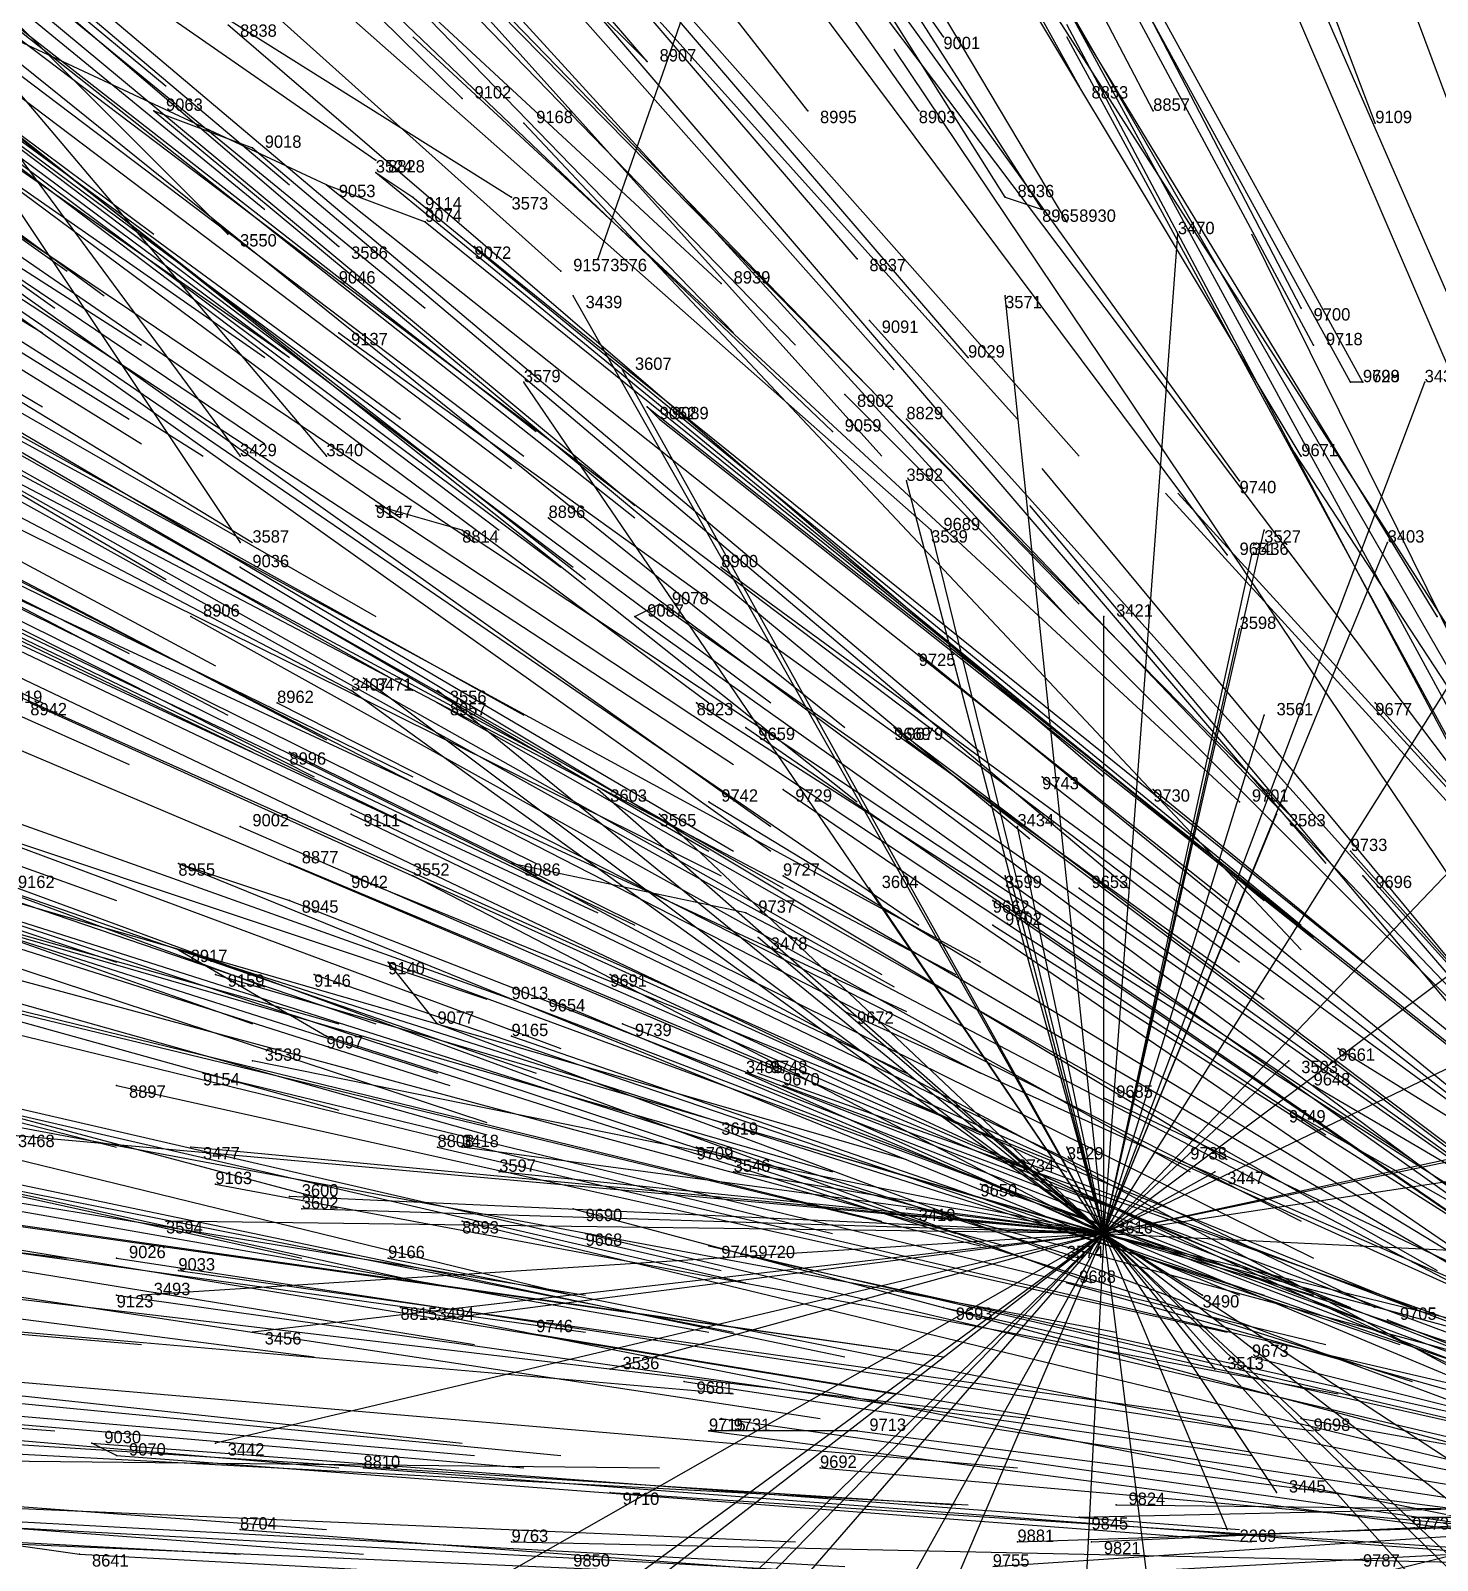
# Model space of a CAD drawing. Extents: x -0.5 to 0.59, y -0.5 to 0.59.
# Drawn here: x -0.155 to -0.041, y -0.0005 to 0.1235 of the extents above; entities that cross this region are included whole.
import ezdxf

# ---------------------------------------------------------------- set-up
doc = ezdxf.new("R2010")
doc.units = 0
for name, color, linetype in [('Facilities', 3, 'CONTINUOUS'), ('Facilities_lines', 3, 'CONTINUOUS'), ('Normals', 1, 'CONTINUOUS'), ('Source_points', 5, 'CONTINUOUS'), ('Text', 3, 'CONTINUOUS')]:
    doc.layers.add(name, color=color, linetype=linetype)

msp = doc.modelspace()

# ---------------------------------------------------------------- linework, layer by layer
at = {"layer": 'Facilities', "color": 3}
for p in [(-0.081, 0.123, -0.368), (-0.12, 0.118, -0.421), (-0.07, 0.119, -0.345), (-0.145, 0.117, -0.467), (-0.092, 0.117, -0.371), (-0.083, 0.117, -0.358), (-0.064, 0.117, -0.335), (-0.115, 0.116, -0.408), (-0.046, 0.116, -0.313), (-0.127, 0.112, -0.423), (-0.131, 0.111, -0.428), (-0.076, 0.11, -0.334), (-0.071, 0.108, -0.324), (-0.119, 0.106, -0.399), (-0.088, 0.105, -0.342), (-0.131, 0.104, -0.417), (-0.112, 0.104, -0.382), (-0.099, 0.103, -0.357), (-0.052, 0.101, -0.283), (-0.087, 0.1, -0.331), (-0.13, 0.099, -0.408), (-0.051, 0.098, -0.277), (-0.079, 0.097, -0.313), (-0.047, 0.095, -0.266), (-0.089, 0.094, -0.322), (-0.104, 0.092, -0.347), (-0.084, 0.092, -0.313), (-0.09, 0.091, -0.32), (-0.052, 0.089, -0.259), (-0.057, 0.087, -0.26), (-0.113, 0.084, -0.353), (-0.12, 0.083, -0.365), (-0.082, 0.083, -0.292), (-0.058, 0.081, -0.249), (-0.138, 0.08, -0.398), (-0.099, 0.08, -0.318), (-0.142, 0.076, -0.403), (-0.106, 0.076, -0.326), (-0.041, 0.076, -0.216), (-0.083, 0.073, -0.276), (-0.135, 0.069, -0.379), (-0.122, 0.069, -0.35), (-0.101, 0.069, -0.306), (-0.046, 0.069, -0.207), (-0.097, 0.067, -0.294), (-0.085, 0.067, -0.271), (-0.134, 0.065, -0.373), (-0.094, 0.062, -0.28), (-0.073, 0.063, -0.241), (-0.064, 0.062, -0.222), (-0.1, 0.061, -0.293), (-0.057, 0.061, -0.208), (-0.129, 0.06, -0.355), (-0.138, 0.059, -0.375), (-0.143, 0.056, -0.385), (-0.134, 0.056, -0.362), (-0.048, 0.057, -0.188), (-0.129, 0.055, -0.351), (-0.094, 0.055, -0.273), (-0.047, 0.055, -0.18), (-0.07, 0.054, -0.222), (-0.077, 0.053, -0.234), (-0.097, 0.052, -0.276), (-0.077, 0.051, -0.231), (-0.143, 0.049, -0.377), (-0.14, 0.047, -0.369), (-0.132, 0.047, -0.351), (-0.108, 0.047, -0.295), (-0.116, 0.045, -0.312), (-0.113, 0.045, -0.304), (-0.089, 0.044, -0.247), (-0.122, 0.043, -0.324), (-0.107, 0.043, -0.287), (-0.116, 0.042, -0.309), (-0.049, 0.041, -0.159), (-0.141, 0.039, -0.366), (-0.096, 0.039, -0.259), (-0.148, 0.038, -0.382), (-0.094, 0.038, -0.254), (-0.051, 0.038, -0.16), (-0.068, 0.037, -0.193), (-0.053, 0.036, -0.161), (-0.122, 0.033, -0.316), (-0.101, 0.033, -0.266), (-0.075, 0.032, -0.205), (-0.062, 0.032, -0.174), (-0.14, 0.03, -0.359), (-0.078, 0.03, -0.209), (-0.111, 0.028, -0.285), (-0.12, 0.027, -0.308), (-0.11, 0.026, -0.283), (-0.1, 0.025, -0.256), (-0.068, 0.026, -1.25), (-0.148, 0.024, -0.375), (-0.126, 0.024, -0.322), (-0.096, 0.024, -0.248), (-0.143, 0.023, -0.363), (-0.071, 0.022, -0.186), (-0.148, 0.021, -0.374), (-0.125, 0.02, -0.317), (-0.081, 0.02, -0.207), (-0.045, 0.019, -0.122), (-0.115, 0.018, -0.291), (-0.056, 0.016, -0.146), (-0.102, 0.014, -0.257), (-0.099, 0.011, -0.248), (-0.088, 0.01, -0.221), (-0.052, 0.011, -0.132), (-0.148, 0.008, -0.37), (-0.128, 0.007, -0.321), (-0.091, 0.007, -0.229), (-0.108, 0.005, -0.27), (-0.067, 0.004, -0.168), (-0.07, 0.003, -0.174), (-0.043, 0.003, -0.109), (-0.138, 0.002, -0.345), (-0.116, 0.001, -0.29), (-0.075, 0.001, -0.188), (-0.069, 0.001, -0.172)]:
    msp.add_point(p, dxfattribs=at)
at = {"layer": 'Facilities_lines', "color": 3}
for p, q in [((-0.072, 0.211, -1.25), (-0.109, 0.105, -1.25)), ((-0.186, 0.154, -1.25), (-0.127, 0.113, -1.25)), ((-0.186, 0.154, -1.25), (-0.138, 0.089, -1.25)), ((-0.186, 0.154, -1.25), (-0.131, 0.089, -1.25)), ((-0.186, 0.154, -1.25), (-0.139, 0.107, -1.25)), ((-0.186, 0.154, -1.25), (-0.116, 0.11, -1.25)), ((-0.186, 0.154, -1.25), (-0.13, 0.106, -1.25)), ((-0.186, 0.154, -1.25), (-0.138, 0.082, -1.25)), ((-0.11, 0.126, -0.418), (-0.105, 0.121, -0.401)), ((-0.131, 0.111, -0.428), (-0.161, 0.125, -0.51)), ((-0.145, 0.117, -0.467), (-0.137, 0.114, -0.445)), ((-0.127, 0.112, -0.423), (-0.124, 0.11, -0.413)), ((-0.131, 0.111, -0.428), (-0.123, 0.108, -0.41)), ((-0.076, 0.11, -0.334), (-0.073, 0.109, -0.328)), ((-0.068, 0.026, -1.25), (-0.062, 0.107, -1.25)), ((-0.068, 0.026, -1.25), (-0.111, 0.102, -1.25)), ((-0.068, 0.026, -1.25), (-0.076, 0.102, -1.25)), ((-0.068, 0.026, -1.25), (-0.107, 0.096, -1.25)), ((-0.068, 0.026, -1.25), (-0.115, 0.095, -1.25)), ((-0.068, 0.026, -1.25), (-0.042, 0.095, -1.25)), ((-0.047, 0.095, -0.266), (-0.048, 0.095, -0.267)), ((-0.104, 0.092, -0.347), (-0.105, 0.093, -0.35)), ((-0.068, 0.026, -1.25), (-0.084, 0.087, -1.25)), ((-0.068, 0.026, -1.25), (-0.029, 0.088, -1.25)), ((-0.12, 0.083, -0.365), (-0.127, 0.085, -0.383)), ((-0.068, 0.026, -1.25), (-0.082, 0.083, -1.25)), ((-0.068, 0.026, -1.25), (-0.055, 0.083, -1.25)), ((-0.068, 0.026, -1.25), (-0.045, 0.082, -1.25)), ((-0.068, 0.026, -1.25), (-0.056, 0.081, -1.25)), ((-0.106, 0.076, -0.326), (-0.104, 0.077, -0.323)), ((-0.068, 0.026, -1.25), (-0.068, 0.076, -1.25)), ((-0.068, 0.026, -1.25), (-0.057, 0.075, -1.25)), ((-0.068, 0.026, -1.25), (-0.128, 0.071, -1.25)), ((-0.068, 0.026, -1.25), (-0.129, 0.07, -1.25)), ((-0.068, 0.026, -1.25), (-0.122, 0.07, -1.25)), ((-0.068, 0.026, -1.25), (-0.027, 0.069, -1.25)), ((-0.085, 0.067, -0.271), (-0.084, 0.066, -0.267)), ((-0.068, 0.026, -1.25), (-0.055, 0.068, -1.25)), ((-0.068, 0.026, -1.25), (-0.109, 0.062, -1.25)), ((-0.068, 0.026, -1.25), (-0.104, 0.06, -1.25)), ((-0.068, 0.026, -1.25), (-0.054, 0.06, -1.25)), ((-0.068, 0.026, -1.25), (-0.075, 0.059, -1.25)), ((-0.068, 0.026, -1.25), (-0.024, 0.059, -1.25)), ((-0.143, 0.056, -0.385), (-0.134, 0.053, -0.359)), ((-0.097, 0.052, -0.276), (-0.116, 0.056, -0.321)), ((-0.068, 0.026, -1.25), (-0.124, 0.055, -1.25)), ((-0.068, 0.026, -1.25), (-0.076, 0.055, -1.25)), ((-0.068, 0.026, -1.25), (-0.087, 0.054, -1.25)), ((-0.068, 0.026, -1.25), (-0.016, 0.051, -1.25)), ((-0.068, 0.026, -1.25), (-0.096, 0.05, -1.25)), ((-0.143, 0.049, -0.377), (-0.131, 0.042, -0.344)), ((-0.122, 0.043, -0.324), (-0.126, 0.048, -0.337)), ((-0.068, 0.026, -1.25), (-0.137, 0.04, -1.25)), ((-0.068, 0.026, -1.25), (-0.053, 0.04, -1.25)), ((-0.068, 0.026, -1.25), (-0.097, 0.039, -1.25)), ((-0.068, 0.026, -1.25), (-0.099, 0.035, -1.25)), ((-0.068, 0.026, -1.25), (-0.025, 0.035, -1.25)), ((-0.068, 0.026, -1.25), (-0.157, 0.034, -1.25)), ((-0.068, 0.026, -1.25), (-0.031, 0.034, -1.25)), ((-0.068, 0.026, -1.25), (-0.142, 0.033, -1.25)), ((-0.068, 0.026, -1.25), (-0.12, 0.033, -1.25)), ((-0.068, 0.026, -1.25), (-0.071, 0.033, -1.25)), ((-0.068, 0.026, -1.25), (-0.117, 0.031, -1.25)), ((-0.068, 0.026, -1.25), (-0.098, 0.031, -1.25)), ((-0.068, 0.026, -1.25), (-0.059, 0.031, -1.25)), ((-0.068, 0.026, -1.25), (-0.035, 0.031, -1.25)), ((-0.068, 0.026, -1.25), (-0.134, 0.029, -1.25)), ((-0.068, 0.026, -1.25), (-0.133, 0.028, -1.25)), ((-0.068, 0.026, -1.25), (-0.084, 0.028, -1.25)), ((-0.068, 0.026, -1.25), (-0.144, 0.027, -1.25)), ((-0.068, 0.026, -1.25), (-0.146, 0.021, -1.25)), ((-0.068, 0.026, -1.25), (-0.14, 0.009, -1.25)), ((-0.068, 0.026, -1.25), (-0.137, 0.018, -1.25)), ((-0.068, 0.026, -1.25), (-0.126, -0.007, -1.25)), ((-0.068, 0.026, -1.25), (-0.122, 0.019, -1.25)), ((-0.068, 0.026, -1.25), (-0.121, -0.015, -1.25)), ((-0.068, 0.026, -1.25), (-0.11, -0.017, -1.25)), ((-0.068, 0.026, -1.25), (-0.109, -0.004, -1.25)), ((-0.068, 0.026, -1.25), (-0.108, 0.015, -1.25)), ((-0.068, 0.026, -1.25), (-0.104, -0.009, -1.25)), ((-0.068, 0.026, -1.25), (-0.095, -0.005, -1.25)), ((-0.068, 0.026, -1.25), (-0.094, -0.035, -1.25)), ((-0.068, 0.026, -1.25), (-0.092, -0.017, -1.25)), ((-0.068, 0.026, -1.25), (-0.072, -0.052, -1.25)), ((-0.068, 0.026, -1.25), (-0.071, 0.024, -1.25)), ((-0.068, 0.026, -1.25), (-0.06, -0.038, -1.25)), ((-0.068, 0.026, -1.25), (0.004, -0.044, -1.25)), ((-0.068, 0.026, -1.25), (-0.016, -0.032, -1.25)), ((-0.068, 0.026, -1.25), (-0.038, -0.002, -1.25)), ((-0.068, 0.026, -1.25), (-0.058, 0.002, -1.25)), ((-0.068, 0.026, -1.25), (-0.031, 0.016, -1.25)), ((-0.068, 0.026, -1.25), (-0.015, -0.015, -1.25)), ((-0.068, 0.026, -1.25), (-0.054, 0.005, -1.25)), ((-0.068, 0.026, -1.25), (-0.015, 0.013, -1.25)), ((-0.068, 0.026, -1.25), (-0.039, 0.007, -1.25)), ((-0.068, 0.026, -1.25), (-0.059, 0.015, -1.25)), ((-0.068, 0.026, -1.25), (-0.006, 0.023, -1.25)), ((-0.068, 0.026, -1.25), (-0.06, 0.021, -1.25)), ((-0.088, 0.01, -0.221), (-0.1, 0.01, -0.252)), ((-0.148, 0.008, -0.37), (-0.15, 0.009, -0.375)), ((-0.172, 0.003, -0.431), (-0.151, 0, -0.376))]:
    msp.add_line(p, q, dxfattribs=at)
at = {"layer": 'Normals', "color": 1}
for p, q in [((-0.046, 0.116, -0.313), (-0.079, 0.203, -0.275)), ((-0.081, 0.123, -0.368), (-0.134, 0.199, -0.331)), ((-0.07, 0.119, -0.345), (-0.114, 0.199, -0.304)), ((-0.064, 0.117, -0.335), (-0.107, 0.199, -0.295)), ((-0.105, 0.121, -0.401), (-0.165, 0.191, -0.362)), ((-0.083, 0.117, -0.358), (-0.136, 0.192, -0.32)), ((-0.092, 0.117, -0.371), (-0.149, 0.19, -0.334)), ((-0.035, 0.104, -0.274), (-0.067, 0.19, -0.234)), ((-0.076, 0.11, -0.334), (-0.125, 0.188, -0.295)), ((-0.073, 0.109, -0.328), (-0.123, 0.187, -0.289)), ((-0.071, 0.108, -0.324), (-0.118, 0.187, -0.284)), ((-0.12, 0.118, -0.421), (-0.186, 0.183, -0.383)), ((-0.052, 0.101, -0.283), (-0.094, 0.182, -0.243)), ((-0.051, 0.098, -0.277), (-0.095, 0.18, -0.239)), ((-0.215, 0.178, -0.699), (-0.144, 0.119, -0.735)), ((-0.048, 0.095, -0.267), (-0.093, 0.177, -0.23)), ((-0.047, 0.095, -0.266), (-0.092, 0.177, -0.23)), ((-0.088, 0.105, -0.342), (-0.148, 0.175, -0.304)), ((-0.034, 0.088, -0.236), (-0.071, 0.173, -0.199)), ((-0.205, 0.171, -0.666), (-0.134, 0.111, -0.704)), ((-0.052, 0.089, -0.259), (-0.1, 0.169, -0.223)), ((-0.208, 0.168, -0.668), (-0.136, 0.109, -0.705)), ((-0.079, 0.097, -0.313), (-0.139, 0.167, -0.274)), ((-0.112, 0.104, -0.382), (-0.18, 0.165, -0.342)), ((-0.099, 0.103, -0.357), (-0.167, 0.166, -0.32)), ((-0.163, 0.166, -0.581), (-0.098, 0.099, -0.617)), ((-0.158, 0.165, -0.571), (-0.093, 0.098, -0.608)), ((-0.147, 0.166, -0.555), (-0.085, 0.096, -0.591)), ((-0.22, 0.163, -0.683), (-0.145, 0.107, -0.719)), ((-0.057, 0.087, -0.26), (-0.111, 0.162, -0.222)), ((-0.205, 0.16, -0.65), (-0.131, 0.104, -0.687)), ((-0.195, 0.16, -0.63), (-0.123, 0.101, -0.667)), ((-0.137, 0.161, -0.528), (-0.075, 0.092, -0.565)), ((-0.132, 0.159, -0.516), (-0.07, 0.089, -0.552)), ((-0.031, 0.075, -0.204), (-0.067, 0.159, -0.163)), ((-0.228, 0.158, -0.694), (-0.152, 0.104, -0.73)), ((-0.148, 0.158, -0.542), (-0.086, 0.089, -0.579)), ((-0.224, 0.157, -0.683), (-0.149, 0.102, -0.72)), ((-0.229, 0.155, -0.691), (-0.153, 0.101, -0.727)), ((-0.09, 0.091, -0.32), (-0.157, 0.155, -0.283)), ((-0.058, 0.081, -0.249), (-0.114, 0.156, -0.213)), ((-0.041, 0.076, -0.216), (-0.089, 0.155, -0.178)), ((-0.04, 0.075, -0.213), (-0.09, 0.153, -0.175)), ((-0.208, 0.152, -0.645), (-0.134, 0.097, -0.682)), ((-0.212, 0.15, -0.65), (-0.136, 0.097, -0.687)), ((-0.21, 0.15, -0.645), (-0.134, 0.097, -0.682)), ((-0.224, 0.148, -0.671), (-0.146, 0.098, -0.709)), ((-0.187, 0.148, -0.597), (-0.114, 0.091, -0.635)), ((-0.233, 0.147, -0.689), (-0.154, 0.099, -0.726)), ((-0.2, 0.147, -0.62), (-0.125, 0.092, -0.657)), ((-0.19, 0.144, -0.595), (-0.116, 0.088, -0.633)), ((-0.189, 0.145, -0.596), (-0.115, 0.089, -0.634)), ((-0.177, 0.144, -0.571), (-0.106, 0.085, -0.609)), ((-0.082, 0.083, -0.292), (-0.151, 0.144, -0.253)), ((-0.135, 0.144, -0.494), (-0.07, 0.077, -0.53)), ((-0.134, 0.145, -0.493), (-0.071, 0.076, -0.529)), ((-0.213, 0.142, -0.64), (-0.136, 0.09, -0.677)), ((-0.226, 0.141, -0.666), (-0.147, 0.092, -0.702)), ((-0.178, 0.141, -0.568), (-0.106, 0.084, -0.606)), ((-0.234, 0.14, -0.682), (-0.154, 0.093, -0.719)), ((-0.225, 0.139, -0.661), (-0.146, 0.09, -0.697)), ((-0.22, 0.139, -0.65), (-0.141, 0.089, -0.687)), ((-0.191, 0.139, -0.59), (-0.117, 0.083, -0.628)), ((-0.202, 0.137, -0.61), (-0.125, 0.084, -0.647)), ((-0.04, 0.064, -0.188), (-0.095, 0.137, -0.147)), ((-0.187, 0.136, -0.577), (-0.112, 0.08, -0.615)), ((-0.185, 0.136, -0.574), (-0.111, 0.08, -0.612)), ((-0.183, 0.136, -0.57), (-0.11, 0.079, -0.607)), ((-0.031, 0.056, -0.161), (-0.077, 0.136, -0.121)), ((-0.196, 0.134, -0.594), (-0.119, 0.082, -0.631)), ((-0.03, 0.05, -0.145), (-0.074, 0.131, -0.106)), ((-0.216, 0.13, -0.63), (-0.137, 0.082, -0.667)), ((-0.224, 0.126, -0.642), (-0.144, 0.079, -0.679)), ((-0.11, 0.126, -0.418), (-0.05, 0.056, -0.457)), ((-0.174, 0.124, -0.535), (-0.1, 0.069, -0.574)), ((-0.169, 0.124, -0.525), (-0.095, 0.069, -0.563)), ((-0.161, 0.125, -0.51), (-0.089, 0.067, -0.547)), ((-0.149, 0.125, -0.486), (-0.078, 0.065, -0.524)), ((-0.139, 0.124, -0.465), (-0.068, 0.063, -0.501)), ((-0.117, 0.125, -0.429), (-0.053, 0.06, -0.468)), ((-0.028, 0.043, -0.128), (-0.071, 0.124, -0.088)), ((-0.057, 0.061, -0.208), (-0.124, 0.123, -0.168)), ((-0.027, 0.042, -0.125), (-0.071, 0.123, -0.086)), ((-0.207, 0.122, -0.601), (-0.127, 0.076, -0.639)), ((-0.034, 0.046, -0.142), (-0.085, 0.122, -0.103)), ((-0.161, 0.119, -0.501), (-0.088, 0.061, -0.537)), ((-0.145, 0.117, -0.467), (-0.074, 0.058, -0.503)), ((-0.222, 0.116, -0.625), (-0.14, 0.072, -0.662)), ((-0.115, 0.116, -0.408), (-0.052, 0.049, -0.447)), ((-0.23, 0.115, -0.643), (-0.147, 0.073, -0.679)), ((-0.204, 0.115, -0.586), (-0.124, 0.07, -0.624)), ((-0.176, 0.115, -0.524), (-0.098, 0.064, -0.561)), ((-0.211, 0.113, -0.6), (-0.129, 0.07, -0.637)), ((-0.196, 0.113, -0.566), (-0.115, 0.068, -0.604)), ((-0.171, 0.113, -0.513), (-0.095, 0.059, -0.55)), ((-0.137, 0.114, -0.445), (-0.066, 0.054, -0.482)), ((-0.127, 0.113, -1.25), (-0.127, 0.113, -1.15)), ((-0.127, 0.112, -0.423), (-0.055, 0.053, -0.46)), ((-0.221, 0.111, -0.618), (-0.139, 0.068, -0.656)), ((-0.171, 0.111, -0.509), (-0.095, 0.057, -0.546)), ((-0.131, 0.111, -0.428), (-0.058, 0.053, -0.465)), ((-0.124, 0.11, -0.413), (-0.052, 0.051, -0.45)), ((-0.116, 0.11, -1.25), (-0.116, 0.11, -1.15)), ((-0.239, 0.109, -0.656), (-0.154, 0.069, -0.693)), ((-0.213, 0.109, -0.597), (-0.131, 0.066, -0.635)), ((-0.194, 0.108, -0.554), (-0.112, 0.064, -0.591)), ((-0.123, 0.108, -0.41), (-0.051, 0.05, -0.447)), ((-0.139, 0.107, -1.25), (-0.139, 0.107, -1.15)), ((-0.062, 0.107, -1.25), (-0.062, 0.107, -1.15)), ((-0.017, 0.028, -0.081), (-0.056, 0.107, -0.035)), ((-0.13, 0.106, -1.25), (-0.13, 0.106, -1.15)), ((-0.119, 0.106, -0.399), (-0.047, 0.048, -0.437)), ((-0.22, 0.105, -0.61), (-0.137, 0.065, -0.648)), ((-0.215, 0.105, -0.597), (-0.132, 0.063, -0.635)), ((-0.109, 0.105, -1.25), (-0.109, 0.105, -1.15)), ((-0.208, 0.104, -0.581), (-0.124, 0.063, -0.618)), ((-0.181, 0.104, -0.521), (-0.1, 0.057, -0.558)), ((-0.178, 0.104, -0.515), (-0.098, 0.057, -0.552)), ((-0.159, 0.103, -0.473), (-0.083, 0.051, -0.512)), ((-0.131, 0.104, -0.417), (-0.057, 0.048, -0.454)), ((-0.232, 0.102, -0.633), (-0.147, 0.064, -0.67)), ((-0.111, 0.102, -1.25), (-0.111, 0.102, -1.15)), ((-0.076, 0.102, -1.25), (-0.076, 0.102, -1.15)), ((-0.175, 0.1, -0.504), (-0.094, 0.054, -0.542)), ((-0.087, 0.1, -0.331), (-0.025, 0.031, -0.369)), ((-0.207, 0.099, -0.574), (-0.124, 0.059, -0.612)), ((-0.13, 0.099, -0.408), (-0.055, 0.045, -0.445)), ((-0.197, 0.097, -0.548), (-0.114, 0.056, -0.586)), ((-0.197, 0.096, -0.548), (-0.114, 0.055, -0.586)), ((-0.182, 0.096, -0.514), (-0.099, 0.055, -0.552)), ((-0.107, 0.096, -1.25), (-0.107, 0.096, -1.15)), ((-0.115, 0.095, -1.25), (-0.115, 0.095, -1.15)), ((-0.042, 0.095, -1.25), (-0.042, 0.095, -1.15)), ((-0.105, 0.093, -0.35), (-0.032, 0.035, -0.387)), ((-0.089, 0.094, -0.322), (-0.023, 0.028, -0.361)), ((-0.166, 0.092, -0.475), (-0.086, 0.047, -0.514)), ((-0.159, 0.092, -0.46), (-0.078, 0.048, -0.498)), ((-0.104, 0.092, -0.347), (-0.031, 0.034, -0.383)), ((-0.084, 0.092, -0.313), (-0.021, 0.026, -0.352)), ((-0.193, 0.091, -0.533), (-0.109, 0.052, -0.57)), ((-0.19, 0.091, -0.526), (-0.106, 0.051, -0.563)), ((-0.166, 0.091, -0.473), (-0.085, 0.046, -0.511)), ((-0.162, 0.09, -0.462), (-0.08, 0.047, -0.501)), ((-0.002, 0.012, -0.03), (-0.053, 0.09, 0.005)), ((-0.138, 0.089, -1.25), (-0.138, 0.089, -1.15)), ((-0.131, 0.089, -1.25), (-0.131, 0.089, -1.15)), ((-0.084, 0.087, -1.25), (-0.084, 0.087, -1.15)), ((-0.015, 0.018, -0.059), (-0.073, 0.088, -0.016)), ((0, 0.017, -0.042), (-0.063, 0.086, -0.007)), ((0.001, 0.017, -0.042), (-0.062, 0.086, -0.008)), ((-0.127, 0.085, -0.383), (-0.05, 0.034, -0.42)), ((-0.016, 0.016, -0.056), (-0.074, 0.085, -0.013)), ((-0.235, 0.084, -0.624), (-0.148, 0.053, -0.661)), ((-0.113, 0.084, -0.353), (-0.039, 0.029, -0.391)), ((-0.168, 0.083, -0.469), (-0.084, 0.044, -0.507)), ((-0.138, 0.082, -1.25), (-0.138, 0.082, -1.15)), ((-0.12, 0.083, -0.365), (-0.043, 0.032, -0.403)), ((-0.082, 0.083, -1.25), (-0.082, 0.083, -1.15)), ((-0.055, 0.083, -1.25), (-0.055, 0.083, -1.15)), ((-0.045, 0.082, -1.25), (-0.045, 0.082, -1.15)), ((-0.16, 0.081, -0.448), (-0.078, 0.039, -0.486)), ((-0.056, 0.081, -1.25), (-0.056, 0.081, -1.15)), ((-0.138, 0.08, -0.398), (-0.058, 0.032, -0.434)), ((-0.099, 0.08, -0.318), (-0.024, 0.025, -0.354)), ((-0.168, 0.079, -0.463), (-0.084, 0.039, -0.501)), ((-0.236, 0.077, -0.621), (-0.148, 0.048, -0.658)), ((-0.223, 0.078, -0.591), (-0.136, 0.046, -0.627)), ((-0.104, 0.077, -0.323), (-0.027, 0.023, -0.358)), ((-0.203, 0.076, -0.541), (-0.116, 0.045, -0.58)), ((-0.142, 0.076, -0.403), (-0.061, 0.031, -0.44)), ((-0.106, 0.076, -0.326), (-0.03, 0.022, -0.361)), ((-0.068, 0.076, -1.25), (-0.068, 0.076, -1.15)), ((-0.179, 0.075, -0.486), (-0.094, 0.039, -0.523)), ((-0.057, 0.075, -1.25), (-0.057, 0.075, -1.15)), ((-0.225, 0.074, -0.592), (-0.137, 0.043, -0.628)), ((-0.205, 0.074, -0.546), (-0.118, 0.045, -0.585)), ((-0.162, 0.074, -0.444), (-0.078, 0.034, -0.482)), ((-0.215, 0.073, -0.567), (-0.127, 0.043, -0.604)), ((-0.198, 0.073, -0.528), (-0.112, 0.041, -0.566)), ((-0.083, 0.073, -0.276), (-0.012, 0.015, -0.315)), ((-0.128, 0.071, -1.25), (-0.128, 0.071, -1.15)), ((-0.157, 0.07, -0.429), (-0.072, 0.032, -0.467)), ((-0.129, 0.07, -1.25), (-0.129, 0.07, -1.15)), ((-0.122, 0.07, -1.25), (-0.122, 0.07, -1.15)), ((-0.201, 0.069, -0.531), (-0.114, 0.039, -0.569)), ((-0.155, 0.069, -0.425), (-0.071, 0.031, -0.462)), ((-0.135, 0.069, -0.379), (-0.052, 0.027, -0.415)), ((-0.122, 0.069, -0.35), (-0.041, 0.023, -0.387)), ((-0.101, 0.069, -0.306), (-0.023, 0.019, -0.343)), ((-0.046, 0.069, -0.207), (0.015, 0.001, -0.247)), ((-0.219, 0.068, -0.574), (-0.13, 0.043, -0.611)), ((-0.21, 0.067, -0.55), (-0.122, 0.039, -0.589)), ((-0.097, 0.067, -0.294), (-0.02, 0.014, -0.331)), ((-0.085, 0.067, -0.271), (-0.012, 0.012, -0.311)), ((-0.055, 0.068, -1.25), (-0.055, 0.068, -1.15)), ((-0.209, 0.066, -0.549), (-0.121, 0.038, -0.587)), ((-0.084, 0.066, -0.267), (-0.011, 0.011, -0.308)), ((-0.134, 0.065, -0.373), (-0.051, 0.024, -0.409)), ((-0.206, 0.064, -0.539), (-0.118, 0.035, -0.577)), ((-0.109, 0.062, -1.25), (-0.109, 0.062, -1.15)), ((-0.094, 0.062, -0.28), (-0.018, 0.01, -0.321)), ((-0.073, 0.063, -0.241), (0, 0.006, -0.278)), ((-0.064, 0.062, -0.222), (0.008, 0.003, -0.259)), ((-0.22, 0.061, -0.57), (-0.13, 0.036, -0.606)), ((-0.1, 0.061, -0.293), (-0.021, 0.013, -0.332)), ((-0.129, 0.06, -0.355), (-0.046, 0.02, -0.393)), ((-0.104, 0.06, -1.25), (-0.104, 0.06, -1.15)), ((-0.054, 0.06, -1.25), (-0.054, 0.06, -1.15)), ((-0.207, 0.059, -0.539), (-0.118, 0.034, -0.576)), ((-0.138, 0.059, -0.375), (-0.053, 0.022, -0.412)), ((-0.075, 0.059, -1.25), (-0.075, 0.059, -1.15)), ((-0.174, 0.058, -0.458), (-0.084, 0.032, -0.495)), ((-0.238, 0.056, -0.611), (-0.148, 0.033, -0.649)), ((-0.18, 0.057, -0.472), (-0.09, 0.031, -0.508)), ((-0.143, 0.056, -0.385), (-0.057, 0.021, -0.422)), ((-0.134, 0.056, -0.362), (-0.048, 0.02, -0.399)), ((-0.116, 0.056, -0.321), (-0.034, 0.012, -0.359)), ((-0.048, 0.057, -0.188), (0.013, -0.012, -0.226)), ((-0.168, 0.055, -0.441), (-0.08, 0.026, -0.478)), ((-0.129, 0.055, -0.351), (-0.043, 0.02, -0.388)), ((-0.124, 0.055, -1.25), (-0.124, 0.055, -1.15)), ((-0.094, 0.055, -0.273), (-0.015, 0.009, -0.312)), ((-0.076, 0.055, -1.25), (-0.076, 0.055, -1.15)), ((-0.047, 0.055, -0.18), (0.013, -0.015, -0.219)), ((-0.156, 0.054, -0.413), (-0.069, 0.022, -0.45)), ((-0.087, 0.054, -1.25), (-0.087, 0.054, -1.15)), ((-0.07, 0.054, -0.222), (0.005, 0, -0.259)), ((-0.222, 0.053, -0.571), (-0.132, 0.029, -0.608)), ((-0.134, 0.053, -0.359), (-0.047, 0.019, -0.396)), ((-0.077, 0.053, -0.234), (-0.001, 0.001, -0.273)), ((-0.158, 0.052, -0.417), (-0.07, 0.024, -0.454)), ((-0.097, 0.052, -0.276), (-0.015, 0.009, -0.314)), ((-0.077, 0.051, -0.231), (0, 0.002, -0.271)), ((-0.096, 0.05, -1.25), (-0.096, 0.05, -1.15)), ((-0.176, 0.049, -0.456), (-0.086, 0.027, -0.494)), ((-0.165, 0.049, -0.431), (-0.076, 0.025, -0.468)), ((-0.143, 0.049, -0.377), (-0.055, 0.021, -0.415)), ((-0.18, 0.048, -0.466), (-0.09, 0.026, -0.502)), ((-0.126, 0.048, -0.337), (-0.039, 0.016, -0.375)), ((-0.169, 0.047, -0.438), (-0.078, 0.025, -0.474)), ((-0.14, 0.047, -0.369), (-0.051, 0.021, -0.407)), ((-0.132, 0.047, -0.351), (-0.044, 0.017, -0.388)), ((-0.108, 0.047, -0.295), (-0.024, 0.008, -0.332)), ((-0.116, 0.045, -0.312), (-0.03, 0.012, -0.35)), ((-0.113, 0.045, -0.304), (-0.027, 0.009, -0.341)), ((-0.224, 0.044, -0.571), (-0.133, 0.024, -0.608)), ((-0.19, 0.044, -0.487), (-0.099, 0.023, -0.524)), ((-0.089, 0.044, -0.247), (-0.005, 0.006, -0.288)), ((-0.201, 0.043, -0.515), (-0.111, 0.021, -0.552)), ((-0.188, 0.043, -0.481), (-0.097, 0.022, -0.518)), ((-0.122, 0.043, -0.324), (-0.036, 0.011, -0.362)), ((-0.107, 0.043, -0.287), (-0.02, 0.009, -0.324)), ((-0.214, 0.042, -0.546), (-0.123, 0.022, -0.583)), ((-0.131, 0.042, -0.344), (-0.043, 0.014, -0.382)), ((-0.116, 0.042, -0.309), (-0.029, 0.012, -0.347)), ((-0.049, 0.041, -0.159), (0.03, -0.008, -0.197)), ((-0.137, 0.04, -1.25), (-0.137, 0.04, -1.15)), ((-0.053, 0.04, -1.25), (-0.053, 0.04, -1.15)), ((-0.141, 0.039, -0.366), (-0.05, 0.017, -0.402)), ((-0.097, 0.039, -1.25), (-0.097, 0.039, -1.15)), ((-0.096, 0.039, -0.259), (-0.009, 0.008, -0.298)), ((-0.148, 0.038, -0.382), (-0.058, 0.018, -0.42)), ((-0.094, 0.038, -0.254), (-0.008, 0.006, -0.295)), ((-0.051, 0.038, -0.16), (0.029, -0.009, -0.197)), ((-0.202, 0.036, -0.512), (-0.11, 0.021, -0.55)), ((-0.189, 0.036, -0.48), (-0.098, 0.018, -0.518)), ((-0.068, 0.037, -0.193), (0.014, -0.002, -0.235)), ((-0.053, 0.036, -0.161), (0.028, -0.01, -0.197)), ((-0.244, 0.035, -0.617), (-0.152, 0.024, -0.654)), ((-0.18, 0.035, -0.458), (-0.089, 0.016, -0.495)), ((-0.158, 0.035, -0.405), (-0.067, 0.018, -0.443)), ((-0.099, 0.035, -1.25), (-0.099, 0.035, -1.15)), ((-0.191, 0.034, -0.486), (-0.1, 0.018, -0.523)), ((-0.142, 0.033, -1.25), (-0.142, 0.033, -1.15)), ((-0.122, 0.033, -0.316), (-0.032, 0.012, -0.354)), ((-0.12, 0.033, -1.25), (-0.12, 0.033, -1.15)), ((-0.101, 0.033, -0.266), (-0.012, 0.009, -0.305)), ((-0.071, 0.033, -1.25), (-0.071, 0.033, -1.15)), ((-0.211, 0.032, -0.532), (-0.119, 0.017, -0.57)), ((-0.203, 0.031, -0.512), (-0.11, 0.018, -0.549)), ((-0.117, 0.031, -1.25), (-0.117, 0.031, -1.15)), ((-0.098, 0.031, -1.25), (-0.098, 0.031, -1.15)), ((-0.075, 0.032, -0.205), (0.01, 0, -0.245)), ((-0.062, 0.032, -0.174), (0.023, -0.005, -0.212)), ((-0.059, 0.031, -1.25), (-0.059, 0.031, -1.15)), ((-0.14, 0.03, -0.359), (-0.049, 0.013, -0.395)), ((-0.078, 0.03, -0.209), (0.008, 0.001, -0.251)), ((-0.173, 0.029, -0.438), (-0.081, 0.016, -0.476)), ((-0.172, 0.029, -0.436), (-0.081, 0.016, -0.474)), ((-0.134, 0.029, -1.25), (-0.134, 0.029, -1.15)), ((-0.225, 0.028, -0.566), (-0.132, 0.016, -0.603)), ((-0.176, 0.028, -0.445), (-0.085, 0.013, -0.483)), ((-0.133, 0.028, -1.25), (-0.133, 0.028, -1.15)), ((-0.111, 0.028, -0.285), (-0.021, 0.004, -0.323)), ((-0.084, 0.028, -1.25), (-0.084, 0.028, -1.15)), ((-0.144, 0.027, -1.25), (-0.144, 0.027, -1.15)), ((-0.12, 0.027, -0.308), (-0.029, 0.005, -0.344)), ((-0.239, 0.025, -0.6), (-0.146, 0.017, -0.637)), ((-0.183, 0.025, -0.461), (-0.091, 0.011, -0.5)), ((-0.11, 0.026, -0.283), (-0.021, 0.005, -0.323)), ((-0.1, 0.025, -0.256), (-0.01, 0.004, -0.295)), ((-0.068, 0.026, -1.25), (-0.068, 0.026, -1.15)), ((-0.148, 0.024, -0.375), (-0.056, 0.01, -0.411)), ((-0.126, 0.024, -0.322), (-0.036, 0.006, -0.36)), ((-0.096, 0.024, -0.248), (-0.006, 0.004, -0.286)), ((-0.071, 0.024, -1.25), (-0.071, 0.024, -1.15)), ((-0.143, 0.023, -0.363), (-0.051, 0.01, -0.399)), ((-0.167, 0.022, -0.42), (-0.074, 0.011, -0.457)), ((-0.071, 0.022, -0.186), (0.018, -0.003, -0.224)), ((-0.19, 0.021, -0.478), (-0.098, 0.013, -0.515)), ((-0.148, 0.021, -0.374), (-0.056, 0.008, -0.411)), ((-0.146, 0.021, -1.25), (-0.146, 0.021, -1.15)), ((-0.125, 0.02, -0.317), (-0.034, 0.002, -0.355)), ((-0.081, 0.02, -0.207), (0.008, 0, -0.249)), ((-0.06, 0.021, -1.25), (-0.06, 0.021, -1.15)), ((-0.213, 0.019, -0.534), (-0.12, 0.009, -0.571)), ((-0.122, 0.019, -1.25), (-0.122, 0.019, -1.15)), ((-0.045, 0.019, -0.122), (0.041, -0.015, -0.16)), ((-0.137, 0.018, -1.25), (-0.137, 0.018, -1.15)), ((-0.115, 0.018, -0.291), (-0.024, 0.003, -0.33)), ((-0.245, 0.017, -0.615), (-0.153, 0.01, -0.651)), ((-0.205, 0.017, -0.515), (-0.112, 0.008, -0.551)), ((-0.223, 0.015, -0.559), (-0.13, 0.007, -0.596)), ((-0.211, 0.016, -0.53), (-0.119, 0.008, -0.567)), ((-0.208, 0.015, -0.522), (-0.115, 0.007, -0.558)), ((-0.168, 0.015, -0.421), (-0.075, 0.007, -0.458)), ((-0.108, 0.015, -1.25), (-0.108, 0.015, -1.15)), ((-0.059, 0.015, -1.25), (-0.059, 0.015, -1.15)), ((-0.056, 0.016, -0.146), (0.032, -0.006, -0.188)), ((-0.102, 0.014, -0.257), (-0.01, 0, -0.294)), ((-0.08, -0.01, -0.203), (0.009, 0.012, -0.241)), ((-0.173, 0.01, -0.432), (-0.08, 0.004, -0.47)), ((-0.1, 0.01, -0.252), (-0.009, -0.002, -0.29)), ((-0.099, 0.011, -0.248), (-0.007, -0.002, -0.287)), ((-0.088, 0.01, -0.221), (0.004, -0.002, -0.259)), ((-0.052, 0.011, -0.132), (0.038, -0.005, -0.173)), ((-0.224, 0.009, -0.561), (-0.131, 0.002, -0.597)), ((-0.172, 0.009, -0.43), (-0.079, 0.004, -0.467)), ((-0.15, 0.009, -0.375), (-0.057, 0.002, -0.413)), ((-0.14, 0.009, -1.25), (-0.14, 0.009, -1.15)), ((-0.197, 0.008, -0.493), (-0.104, 0.007, -0.53)), ((-0.148, 0.008, -0.37), (-0.056, 0.001, -0.408)), ((-0.221, 0.007, -0.553), (-0.128, 0, -0.59)), ((-0.128, 0.007, -0.321), (-0.036, 0, -0.359)), ((-0.091, 0.007, -0.229), (0, -0.001, -0.268)), ((-0.231, 0.005, -0.578), (-0.138, 0, -0.615)), ((-0.186, 0.005, -0.464), (-0.093, 0.001, -0.502)), ((-0.108, 0.005, -0.27), (-0.016, -0.001, -0.308)), ((-0.077, -0.001, -0.193), (0.013, 0.005, -0.235)), ((-0.07, 0.003, -0.174), (0.021, 0.005, -0.216)), ((-0.069, 0.001, -0.172), (0.022, 0.005, -0.214)), ((-0.054, 0.005, -1.25), (-0.054, 0.005, -1.15)), ((-0.181, 0.004, -0.453), (-0.089, -0.001, -0.491)), ((-0.075, 0.001, -0.188), (0.015, 0.004, -0.23)), ((-0.067, 0.004, -0.168), (0.024, 0.003, -0.21)), ((-0.172, 0.003, -0.431), (-0.08, -0.002, -0.469)), ((-0.043, 0.003, -0.109), (0.048, 0.003, -0.149)), ((-0.183, 0.002, -0.458), (-0.091, -0.002, -0.495)), ((-0.138, 0.002, -0.345), (-0.045, -0.005, -0.382)), ((-0.095, -0.003, -0.236), (-0.003, 0.002, -0.275)), ((-0.058, 0.002, -1.25), (-0.058, 0.002, -1.15)), ((-0.151, 0, -0.376), (-0.058, -0.005, -0.414)), ((-0.116, 0.001, -0.29), (-0.023, -0.001, -0.328))]:
    msp.add_line(p, q, dxfattribs=at)
at = {"layer": 'Source_points', "color": 5}
for p in [(-0.105, 0.121, -0.401), (-0.137, 0.114, -0.445), (-0.127, 0.113, -1.25), (-0.124, 0.11, -0.413), (-0.116, 0.11, -1.25), (-0.123, 0.108, -0.41), (-0.073, 0.109, -0.328), (-0.139, 0.107, -1.25), (-0.062, 0.107, -1.25), (-0.13, 0.106, -1.25), (-0.109, 0.105, -1.25), (-0.111, 0.102, -1.25), (-0.076, 0.102, -1.25), (-0.107, 0.096, -1.25), (-0.115, 0.095, -1.25), (-0.048, 0.095, -0.267), (-0.042, 0.095, -1.25), (-0.105, 0.093, -0.35), (-0.138, 0.089, -1.25), (-0.131, 0.089, -1.25), (-0.084, 0.087, -1.25), (-0.127, 0.085, -0.383), (-0.138, 0.082, -1.25), (-0.082, 0.083, -1.25), (-0.055, 0.083, -1.25), (-0.045, 0.082, -1.25), (-0.056, 0.081, -1.25), (-0.104, 0.077, -0.323), (-0.068, 0.076, -1.25), (-0.057, 0.075, -1.25), (-0.128, 0.071, -1.25), (-0.129, 0.07, -1.25), (-0.122, 0.07, -1.25), (-0.055, 0.068, -1.25), (-0.084, 0.066, -0.267), (-0.109, 0.062, -1.25), (-0.104, 0.06, -1.25), (-0.054, 0.06, -1.25), (-0.075, 0.059, -1.25), (-0.116, 0.056, -0.321), (-0.124, 0.055, -1.25), (-0.076, 0.055, -1.25), (-0.087, 0.054, -1.25), (-0.134, 0.053, -0.359), (-0.096, 0.05, -1.25), (-0.126, 0.048, -0.337), (-0.131, 0.042, -0.344), (-0.137, 0.04, -1.25), (-0.053, 0.04, -1.25), (-0.097, 0.039, -1.25), (-0.099, 0.035, -1.25), (-0.142, 0.033, -1.25), (-0.12, 0.033, -1.25), (-0.071, 0.033, -1.25), (-0.117, 0.031, -1.25), (-0.098, 0.031, -1.25), (-0.059, 0.031, -1.25), (-0.134, 0.029, -1.25), (-0.133, 0.028, -1.25), (-0.084, 0.028, -1.25), (-0.144, 0.027, -1.25), (-0.071, 0.024, -1.25), (-0.146, 0.021, -1.25), (-0.06, 0.021, -1.25), (-0.122, 0.019, -1.25), (-0.137, 0.018, -1.25), (-0.108, 0.015, -1.25), (-0.059, 0.015, -1.25), (-0.1, 0.01, -0.252), (-0.15, 0.009, -0.375), (-0.14, 0.009, -1.25), (-0.054, 0.005, -1.25), (-0.058, 0.002, -1.25), (-0.151, 0, -0.376)]:
    msp.add_point(p, dxfattribs=at)

# ---------------------------------------------------------------- texts
at = {"layer": 'Text', "color": 3}
for s, p in [('8838', (-0.138, 0.123, -0.465)), ('9001', (-0.081, 0.122, -0.368)), ('8907', (-0.104, 0.121, -0.401)), ('9063', (-0.144, 0.117, -0.467)), ('9102', (-0.119, 0.118, -0.421)), ('8853', (-0.069, 0.118, -0.345)), ('8857', (-0.064, 0.117, -0.335)), ('9168', (-0.114, 0.116, -0.408)), ('8995', (-0.091, 0.116, -0.371)), ('8903', (-0.083, 0.116, -0.358)), ('9109', (-0.046, 0.116, -0.313)), ('9018', (-0.136, 0.114, -0.445)), ('3524', (-0.127, 0.112, -1.25)), ('8828', (-0.126, 0.112, -0.423)), ('9053', (-0.13, 0.11, -0.428)), ('8936', (-0.075, 0.11, -0.334)), ('9114', (-0.123, 0.109, -0.413)), ('3573', (-0.116, 0.109, -1.25)), ('9074', (-0.123, 0.108, -0.41)), ('8965', (-0.073, 0.108, -0.328)), ('8930', (-0.07, 0.108, -0.324)), ('3470', (-0.062, 0.107, -1.25)), ('3550', (-0.138, 0.106, -1.25)), ('3586', (-0.129, 0.105, -1.25)), ('9072', (-0.119, 0.105, -0.399)), ('9157', (-0.111, 0.104, -0.382)), ('3576', (-0.108, 0.104, -1.25)), ('8837', (-0.087, 0.104, -0.342)), ('9046', (-0.13, 0.103, -0.417)), ('8939', (-0.098, 0.103, -0.357)), ('3439', (-0.11, 0.101, -1.25)), ('3571', (-0.076, 0.101, -1.25)), ('9700', (-0.051, 0.1, -0.283)), ('9091', (-0.086, 0.099, -0.331)), ('9137', (-0.129, 0.098, -0.408)), ('9029', (-0.079, 0.097, -0.313)), ('9718', (-0.05, 0.098, -0.277)), ('3607', (-0.106, 0.096, -1.25)), ('3579', (-0.115, 0.095, -1.25)), ('9728', (-0.047, 0.095, -0.266)), ('9699', (-0.047, 0.095, -0.267)), ('3430', (-0.042, 0.095, -1.25)), ('9052', (-0.104, 0.092, -0.35)), ('9089', (-0.103, 0.092, -0.347)), ('8902', (-0.088, 0.093, -0.322)), ('8829', (-0.084, 0.092, -0.313)), ('9059', (-0.089, 0.091, -0.32)), ('3429', (-0.138, 0.089, -1.25)), ('3540', (-0.131, 0.089, -1.25)), ('9671', (-0.052, 0.089, -0.259)), ('3592', (-0.084, 0.087, -1.25)), ('9740', (-0.057, 0.086, -0.26)), ('9147', (-0.127, 0.084, -0.383)), ('8896', (-0.113, 0.084, -0.353)), ('9689', (-0.081, 0.083, -0.292)), ('3587', (-0.137, 0.082, -1.25)), ('8814', (-0.12, 0.082, -0.365)), ('3539', (-0.082, 0.082, -1.25)), ('9651', (-0.057, 0.081, -0.249)), ('3436', (-0.056, 0.081, -1.25)), ('3527', (-0.055, 0.082, -1.25)), ('3403', (-0.045, 0.082, -1.25)), ('9036', (-0.137, 0.08, -0.398)), ('8900', (-0.099, 0.08, -0.318)), ('8906', (-0.141, 0.076, -0.403)), ('9087', (-0.105, 0.076, -0.326)), ('9078', (-0.103, 0.077, -0.323)), ('3421', (-0.067, 0.076, -1.25)), ('3598', (-0.057, 0.075, -1.25)), ('9725', (-0.083, 0.072, -0.276)), ('3407', (-0.129, 0.07, -1.25)), ('3471', (-0.127, 0.07, -1.25)), ('9019', (-0.157, 0.069, -0.429)), ('8962', (-0.135, 0.069, -0.379)), ('3556', (-0.121, 0.069, -1.25)), ('8942', (-0.155, 0.068, -0.425)), ('8957', (-0.121, 0.068, -0.35)), ('8923', (-0.101, 0.068, -0.306)), ('3561', (-0.054, 0.068, -1.25)), ('9677', (-0.046, 0.068, -0.207)), ('9659', (-0.096, 0.066, -0.294)), ('9669', (-0.085, 0.066, -0.271)), ('9679', (-0.084, 0.066, -0.267)), ('8996', (-0.134, 0.064, -0.373)), ('3603', (-0.108, 0.061, -1.25)), ('9742', (-0.099, 0.061, -0.293)), ('9729', (-0.093, 0.061, -0.28)), ('9743', (-0.073, 0.062, -0.241)), ('9730', (-0.064, 0.061, -0.222)), ('9701', (-0.056, 0.061, -0.208)), ('9002', (-0.137, 0.059, -0.375)), ('9111', (-0.128, 0.059, -0.355)), ('3565', (-0.104, 0.059, -1.25)), ('3434', (-0.075, 0.059, -1.25)), ('3583', (-0.053, 0.059, -1.25)), ('9733', (-0.048, 0.057, -0.188)), ('8955', (-0.143, 0.055, -0.385)), ('8877', (-0.133, 0.056, -0.362)), ('3552', (-0.124, 0.055, -1.25)), ('9086', (-0.115, 0.055, -0.321)), ('9727', (-0.094, 0.055, -0.273)), ('9162', (-0.156, 0.054, -0.413)), ('9042', (-0.129, 0.054, -0.351)), ('3604', (-0.086, 0.054, -1.25)), ('3599', (-0.076, 0.054, -1.25)), ('9653', (-0.069, 0.054, -0.222)), ('9696', (-0.046, 0.054, -0.18)), ('8945', (-0.133, 0.052, -0.359)), ('9737', (-0.096, 0.052, -0.276)), ('9662', (-0.077, 0.052, -0.234)), ('9702', (-0.076, 0.051, -0.231)), ('3478', (-0.095, 0.049, -1.25)), ('8917', (-0.142, 0.048, -0.377)), ('9140', (-0.126, 0.047, -0.337)), ('9159', (-0.139, 0.046, -0.369)), ('9146', (-0.132, 0.046, -0.351)), ('9013', (-0.116, 0.045, -0.312)), ('9691', (-0.108, 0.046, -0.295)), ('9654', (-0.113, 0.044, -0.304)), ('9077', (-0.122, 0.043, -0.324)), ('9672', (-0.088, 0.043, -0.247)), ('9165', (-0.116, 0.042, -0.309)), ('9739', (-0.106, 0.042, -0.287)), ('3538', (-0.136, 0.04, -1.25)), ('9097', (-0.131, 0.041, -0.344)), ('9661', (-0.049, 0.04, -0.159)), ('3485', (-0.097, 0.039, -1.25)), ('9748', (-0.095, 0.039, -0.259)), ('3503', (-0.052, 0.039, -1.25)), ('9154', (-0.141, 0.038, -0.366)), ('9670', (-0.094, 0.038, -0.254)), ('9648', (-0.051, 0.038, -0.16)), ('8897', (-0.147, 0.037, -0.382)), ('9685', (-0.067, 0.037, -0.193)), ('9749', (-0.053, 0.035, -0.161)), ('3619', (-0.099, 0.034, -1.25)), ('3468', (-0.156, 0.033, -1.25)), ('8808', (-0.122, 0.033, -0.316)), ('3418', (-0.12, 0.033, -1.25)), ('3477', (-0.141, 0.032, -1.25)), ('9709', (-0.101, 0.032, -0.266)), ('3529', (-0.071, 0.032, -1.25)), ('9738', (-0.061, 0.032, -0.174)), ('9163', (-0.14, 0.03, -0.359)), ('3597', (-0.117, 0.031, -1.25)), ('3546', (-0.098, 0.031, -1.25)), ('9734', (-0.075, 0.031, -0.205)), ('3447', (-0.058, 0.03, -1.25)), ('3600', (-0.133, 0.029, -1.25)), ('9650', (-0.078, 0.029, -0.209)), ('3602', (-0.133, 0.028, -1.25)), ('9690', (-0.11, 0.027, -0.285)), ('3419', (-0.083, 0.027, -1.25)), ('3594', (-0.144, 0.026, -1.25)), ('8893', (-0.12, 0.026, -0.308)), ('3616', (-0.067, 0.026, -1.25)), ('9026', (-0.147, 0.024, -0.375)), ('9166', (-0.126, 0.024, -0.322)), ('9668', (-0.11, 0.025, -0.283)), ('9745', (-0.099, 0.024, -0.256)), ('9720', (-0.096, 0.024, -0.248)), ('3574', (-0.071, 0.024, -1.25)), ('9033', (-0.143, 0.023, -0.363)), ('9688', (-0.07, 0.022, -0.186)), ('3493', (-0.145, 0.021, -1.25)), ('9123', (-0.148, 0.02, -0.374)), ('8815', (-0.125, 0.019, -0.317)), ('3494', (-0.122, 0.019, -1.25)), ('9693', (-0.08, 0.019, -0.207)), ('3490', (-0.06, 0.02, -1.25)), ('9705', (-0.044, 0.019, -0.122)), ('9746', (-0.114, 0.018, -0.291)), ('3456', (-0.136, 0.017, -1.25)), ('9673', (-0.056, 0.016, -0.146)), ('3536', (-0.107, 0.015, -1.25)), ('3513', (-0.058, 0.015, -1.25)), ('9681', (-0.101, 0.013, -0.257)), ('9030', (-0.149, 0.009, -0.375)), ('9715', (-0.1, 0.01, -0.252)), ('9731', (-0.098, 0.01, -0.248)), ('9713', (-0.087, 0.01, -0.221)), ('9698', (-0.051, 0.01, -0.132)), ('9070', (-0.147, 0.008, -0.37)), ('3442', (-0.139, 0.008, -1.25)), ('8810', (-0.128, 0.007, -0.321)), ('9692', (-0.091, 0.007, -0.229)), ('9710', (-0.107, 0.004, -0.27)), ('9824', (-0.066, 0.004, -0.168)), ('3445', (-0.053, 0.005, -1.25)), ('8704', (-0.138, 0.002, -0.345)), ('9845', (-0.069, 0.002, -0.174)), ('9773', (-0.043, 0.002, -0.109)), ('9763', (-0.116, 0.001, -0.29)), ('9881', (-0.075, 0.001, -0.188)), ('2269', (-0.057, 0.001, -1.25)), ('8641', (-0.15, -0.001, -0.376)), ('9850', (-0.111, -0.001, -0.278)), ('9755', (-0.077, -0.001, -0.193)), ('9821', (-0.068, 0, -0.172)), ('9787', (-0.047, -0.001, -0.119))]:
    msp.add_text(s, height=0.001, dxfattribs=at).set_placement(p)

doc.saveas('drawing.dxf')
